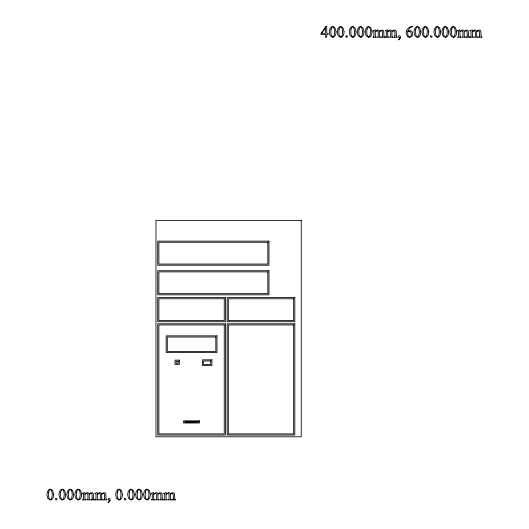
<?xml version="1.0" encoding="UTF-8"?>
<svg xmlns="http://www.w3.org/2000/svg" width="529" height="529" viewBox="0 0 529 529"><rect width="100%" height="100%" fill="white"/><g stroke="black" fill="none" stroke-linecap="round" stroke-linejoin="round"><path stroke-width="0.79" d="M92.244 498.278L91.96 499.429L91.094 499.892L94.612 499.892L93.64 499.197L93.368 493.788L92.668 492.836L90.525 492.836L89.17 494.06L88.522 492.929L87.364 492.539L84.885 494.06L84.885 492.539L82.398 493.412L83.357 493.676L83.602 495.547L83.503 499.171L82.517 499.892L86.048 499.892L84.984 499.191L84.885 494.45L86.716 493.451L87.675 493.954L87.933 495.21L87.893 499.052L86.776 499.892L90.38 499.892L89.302 499.191L89.222 498.278L89.222 494.45L90.228 493.683L91.061 493.478L92.033 493.974L92.244 498.278M104.663 498.278L104.372 499.429L103.505 499.892L107.03 499.892L106.058 499.197L105.787 493.788L105.086 492.836L102.937 492.836L101.581 494.06L100.933 492.929L99.783 492.539L97.303 494.06L97.303 492.539L94.817 493.412L95.775 493.676L96.02 495.547L95.914 499.171L94.936 499.892L98.467 499.892L97.402 499.191L97.303 494.45L99.135 493.451L100.093 493.954L100.351 495.21L100.312 499.052L99.188 499.892L102.798 499.892L101.72 499.191L101.641 498.278L101.641 494.45L102.646 493.683L103.479 493.478L104.451 493.974L104.663 498.278M160.981 498.278L160.69 499.429L159.824 499.892L163.349 499.892L162.377 499.197L162.099 493.788L161.405 492.836L159.255 492.836L157.9 494.06L157.252 492.929L156.101 492.539L153.622 494.06L153.622 492.539L151.135 493.412L152.094 493.676L152.332 495.547L152.233 499.171L151.248 499.892L154.779 499.892L153.721 499.191L153.622 494.45L155.453 493.451L156.412 493.954L156.67 495.21L156.63 499.052L155.506 499.892L159.117 499.892L158.039 499.191L157.953 498.278L157.953 494.45L158.965 493.683L159.791 493.478L160.77 493.974L160.981 498.278M173.393 498.278L173.109 499.429L172.242 499.892L175.767 499.892L174.788 499.197L174.517 493.788L173.823 492.836L171.674 492.836L170.318 494.06L169.67 492.929L168.513 492.539L166.04 494.06L166.04 492.539L163.554 493.412L164.512 493.676L164.75 495.547L164.651 499.171L163.666 499.892L167.197 499.892L166.132 499.191L166.04 494.45L167.872 493.451L168.83 493.954L169.082 495.21L169.049 499.052L167.924 499.892L171.535 499.892L170.45 499.191L170.371 498.278L170.371 494.45L171.383 493.683L172.209 493.478L173.181 493.974L173.393 498.278M382.593 35.622L382.302 36.779L381.435 37.235L384.96 37.235L383.988 36.547L383.71 31.132L383.016 30.179L380.867 30.179L379.511 31.409L378.863 30.279L377.713 29.889L375.233 31.409L375.233 29.889L372.747 30.761L373.705 31.019L373.943 32.897L373.844 36.514L372.859 37.235L376.39 37.235L375.332 36.534L375.233 31.8L377.065 30.801L378.023 31.297L378.281 32.553L378.242 36.395L377.117 37.235L380.728 37.235L379.65 36.534L379.564 35.622L379.564 31.8L380.576 31.032L381.402 30.821L382.381 31.323L382.593 35.622M395.004 35.622L394.72 36.779L393.854 37.235L397.378 37.235L396.4 36.547L396.128 31.132L395.434 30.179L393.285 30.179L391.929 31.409L391.281 30.279L390.124 29.889L387.651 31.409L387.651 29.889L385.165 30.761L386.124 31.019L386.362 32.897L386.263 36.514L385.277 37.235L388.808 37.235L387.744 36.534L387.651 31.8L389.483 30.801L390.442 31.297L390.7 32.553L390.66 36.395L389.536 37.235L393.146 37.235L392.062 36.534L391.982 35.622L391.982 31.8L392.994 31.032L393.821 30.821L394.799 31.323L395.004 35.622M467.286 35.622L467.001 36.779L466.135 37.235L469.653 37.235L468.681 36.547L468.41 31.132L467.709 30.179L465.566 30.179L464.211 31.409L463.563 30.279L462.406 29.889L459.926 31.409L459.926 29.889L457.44 30.761L458.398 31.019L458.643 32.897L458.544 36.514L457.559 37.235L461.09 37.235L460.025 36.534L459.926 31.8L461.757 30.801L462.716 31.297L462.974 32.553L462.935 36.395L461.817 37.235L465.421 37.235L464.343 36.534L464.264 35.622L464.264 31.8L465.269 31.032L466.102 30.821L467.074 31.323L467.286 35.622M479.704 35.622L479.413 36.779L478.547 37.235L482.071 37.235L481.099 36.547L480.828 31.132L480.127 30.179L477.978 30.179L476.622 31.409L475.974 30.279L474.824 29.889L472.344 31.409L472.344 29.889L469.858 30.761L470.817 31.019L471.061 32.897L470.955 36.514L469.977 37.235L473.508 37.235L472.443 36.534L472.344 31.8L474.176 30.801L475.135 31.297L475.392 32.553L475.353 36.395L474.229 37.235L477.839 37.235L476.761 36.534L476.682 35.622L476.682 31.8L477.687 31.032L478.52 30.821L479.492 31.323L479.704 35.622M48.655 492.129L48.456 494.866L48.992 498.424L50.321 499.588L51.194 499.211C52.596 496.453 52.682 492.598 51.134 489.874L50.367 489.616L49.422 490.092L48.655 492.129M60.63 492.129L60.425 494.866L60.967 498.424L62.29 499.588L63.163 499.211C64.564 496.453 64.657 492.598 63.11 489.874L62.336 489.616L61.397 490.092L60.63 492.129M68.611 492.129L68.406 494.866L68.949 498.424L70.271 499.588L71.144 499.211C72.546 496.453 72.638 492.598 71.091 489.874L70.317 489.616L69.378 490.092L68.611 492.129M76.593 492.129L76.388 494.866L76.93 498.424L78.252 499.588L79.125 499.211C80.527 496.453 80.62 492.598 79.072 489.874L78.299 489.616L77.36 490.092L76.593 492.129M117.392 492.129L117.187 494.866L117.729 498.424L119.051 499.588L119.924 499.211C121.326 496.453 121.419 492.598 119.871 489.874L119.098 489.616L118.152 490.092L117.392 492.129M129.36 492.129L129.162 494.866L129.698 498.424L131.027 499.588L131.9 499.211C133.301 496.453 133.387 492.598 131.84 489.874L131.073 489.616L130.127 490.092L129.36 492.129M137.342 492.129L137.143 494.866L137.679 498.424L139.008 499.588L139.881 499.211C141.283 496.453 141.375 492.598 139.821 489.874L139.054 489.616L138.109 490.092L137.342 492.129M145.33 492.129L145.125 494.866L145.66 498.424L146.989 499.588L147.862 499.211C149.264 496.453 149.357 492.598 147.803 489.874L147.036 489.616L146.09 490.092L145.33 492.129M331.022 29.472L330.817 32.209L331.359 35.774L332.681 36.931L333.554 36.554C334.956 33.796 335.049 29.948 333.501 27.224L332.728 26.966L331.782 27.442L331.022 29.472M339.003 29.472L338.798 32.209L339.34 35.774L340.663 36.931L341.536 36.554C342.937 33.796 343.03 29.948 341.483 27.224L340.709 26.966L339.763 27.442L339.003 29.472M350.972 29.472L350.773 32.209L351.309 35.774L352.638 36.931L353.511 36.554C354.913 33.796 355.005 29.948 353.451 27.224L352.684 26.966L351.739 27.442L350.972 29.472M358.96 29.472L358.755 32.209L359.29 35.774L360.619 36.931L361.492 36.554C362.894 33.796 362.987 29.948 361.433 27.224L360.666 26.966L359.72 27.442L358.96 29.472M366.941 29.472L366.736 32.209L367.271 35.774L368.601 36.931L369.473 36.554C370.875 33.796 370.968 29.948 369.414 27.224L368.647 26.966L367.701 27.442L366.941 29.472M415.715 29.472L415.516 32.209L416.052 35.774L417.374 36.931L418.247 36.554C419.656 33.796 419.742 29.948 418.194 27.224L417.427 26.966L416.482 27.442L415.715 29.472M423.696 29.472L423.498 32.209L424.033 35.774L425.362 36.931L426.235 36.554C427.637 33.796 427.73 29.948 426.176 27.224L425.409 26.966L424.463 27.442L423.696 29.472M435.671 29.472L435.466 32.209L436.008 35.774L437.331 36.931L438.204 36.554C439.606 33.796 439.698 29.948 438.151 27.224L437.377 26.966L436.438 27.442L435.671 29.472M443.652 29.472L443.447 32.209L443.99 35.774L445.312 36.931L446.185 36.554C447.587 33.796 447.679 29.948 446.132 27.224L445.358 26.966L444.42 27.442L443.652 29.472M451.634 29.472L451.435 32.209L451.971 35.774L453.293 36.931L454.166 36.554C455.568 33.796 455.661 29.948 454.113 27.224L453.34 26.966L452.401 27.442L451.634 29.472M407.733 31.905L407.872 35.231L408.692 36.62L409.658 36.99L410.874 36.349L411.41 34.524L410.874 32.216L409.373 31.244L407.733 31.905M53.766 494.509L53.231 497.63L51.882 499.502L50.295 500.077L47.775 498.292L46.929 494.668L47.471 491.553L48.926 489.609L50.374 489.107L52.556 490.343L53.766 494.509M65.735 494.509L65.206 497.63L63.85 499.502L62.27 500.077L59.751 498.292L58.898 494.668L59.446 491.553L60.895 489.609L62.343 489.107L64.525 490.343L65.735 494.509M73.716 494.509L73.187 497.63L71.838 499.502L70.251 500.077L67.732 498.292L66.879 494.668L67.428 491.553L68.876 489.609L70.324 489.107L72.506 490.343L73.716 494.509M81.697 494.509L81.168 497.63L79.819 499.502L78.232 500.077L75.713 498.292L74.86 494.668L75.409 491.553L76.857 489.609L78.305 489.107L80.494 490.343L81.697 494.509M122.497 494.509L121.968 497.63L120.612 499.502L119.025 500.077L116.512 498.292L115.659 494.668L116.208 491.553L117.656 489.609L119.104 489.107L121.286 490.343L122.497 494.509M134.472 494.509L133.936 497.63L132.587 499.502L131 500.077L128.481 498.292L127.634 494.668L128.177 491.553L129.631 489.609L131.08 489.107L133.262 490.343L134.472 494.509M142.453 494.509L141.917 497.63L140.569 499.502L138.982 500.077L136.462 498.292L135.616 494.668L136.158 491.553L137.613 489.609L139.061 489.107L141.243 490.343L142.453 494.509M150.434 494.509L149.899 497.63L148.55 499.502L146.963 500.077L144.443 498.292L143.597 494.668L144.139 491.553L145.594 489.609L147.042 489.107L149.224 490.343L150.434 494.509M336.127 31.852L335.598 34.98L334.242 36.845L332.655 37.427L330.142 35.641L329.289 32.018L329.838 28.903L331.286 26.959L332.734 26.45L334.917 27.687L336.127 31.852M344.108 31.852L343.579 34.98L342.223 36.845L340.636 37.427L338.124 35.641L337.271 32.018L337.819 28.903L339.268 26.959L340.716 26.45L342.898 27.687L344.108 31.852M356.083 31.852L355.548 34.98L354.199 36.845L352.612 37.427L350.092 35.641L349.246 32.018L349.788 28.903L351.243 26.959L352.691 26.45L354.873 27.687L356.083 31.852M364.064 31.852L363.529 34.98L362.18 36.845L360.593 37.427L358.073 35.641L357.227 32.018L357.769 28.903L359.224 26.959L360.672 26.45L362.854 27.687L364.064 31.852M372.046 31.852L371.517 34.98L370.161 36.845L368.574 37.427L366.055 35.641L365.208 32.018L365.751 28.903L367.205 26.959L368.653 26.45L370.836 27.687L372.046 31.852M420.82 31.852L420.291 34.98L418.942 36.845L417.355 37.427L414.835 35.641L413.989 32.018L414.531 28.903L415.979 26.959L417.434 26.45L419.616 27.687L420.82 31.852M428.807 31.852L428.272 34.98L426.923 36.845L425.336 37.427L422.816 35.641L421.97 32.018L422.512 28.903L423.967 26.959L425.415 26.45L427.597 27.687L428.807 31.852M440.776 31.852L440.247 34.98L438.891 36.845L437.311 37.427L434.792 35.641L433.939 32.018L434.488 28.903L435.936 26.959L437.384 26.45L439.566 27.687L440.776 31.852M448.757 31.852L448.228 34.98L446.879 36.845L445.292 37.427L442.773 35.641L441.92 32.018L442.469 28.903L443.917 26.959L445.365 26.45L447.547 27.687L448.757 31.852M456.739 31.852L456.21 34.98L454.861 36.845L453.274 37.427L450.754 35.641L449.901 32.018L450.45 28.903L451.898 26.959L453.346 26.45L455.535 27.687L456.739 31.852M406.682 30.391L406.113 33.089L407.594 36.706L409.433 37.427L411.992 36.098L412.792 33.684L411.998 31.436L410.12 30.563L407.866 31.337L409.618 28.09L412.587 26.45C409.975 26.324 407.866 28.222 406.682 30.391M109.642 500.203L109.205 501.386L107.962 502.55L109.728 501.466L110.283 499.971L109.88 498.781L108.967 498.331L108.253 498.609L108.187 499.885L109.642 500.203M399.99 37.552L399.547 38.729L398.304 39.893L400.069 38.809L400.625 37.314L400.228 36.124L399.309 35.681L398.595 35.952L398.529 37.228L399.99 37.552M55.717 498.629L55.717 499.859L56.94 499.859L56.94 498.635L55.717 498.629M124.447 498.629L124.447 499.859L125.671 499.859L125.677 498.635L124.447 498.629M346.059 35.972L346.059 37.202L347.282 37.202L347.289 35.979L346.059 35.972M430.758 35.972L430.758 37.202L431.981 37.202L431.981 35.979L430.758 35.972M325.884 26.45L320.984 33.453L320.984 34.445L325.454 34.445L325.454 37.235L326.743 37.235L326.743 34.445L328.159 34.445L328.159 33.34L326.743 33.34L326.743 26.45L325.884 26.45M325.454 28.097L321.744 33.34L325.454 33.34L325.454 28.097M301.232 220.375L155.976 220.375L155.976 436.802L301.232 436.802L301.232 220.375M268.977 241.125L157.728 241.125L157.728 265.221L268.977 265.221L268.977 241.125M267.826 242.275L158.885 242.275L158.885 264.064L267.826 264.064L267.826 242.275M268.977 270.722L157.728 270.722L157.728 294.818L268.977 294.818L268.977 270.722M267.826 271.88L158.885 271.88L158.885 293.668L267.826 293.668L267.826 271.88M225.4 297.609L157.728 297.609L157.728 321.705L225.4 321.705L225.4 297.609M294.825 297.609L227.153 297.609L227.153 321.705L294.825 321.705L294.825 297.609M224.25 298.766L158.885 298.766L158.885 320.554L224.25 320.554L224.25 298.766M293.668 298.766L228.303 298.766L228.303 320.554L293.668 320.554L293.668 298.766M225.4 323.801L157.728 323.801L157.728 435.05L225.4 435.05L225.4 323.801M294.825 323.801L227.153 323.801L227.153 435.05L294.825 435.05L294.825 323.801M224.25 324.958L158.885 324.958L158.885 433.899L224.25 433.899L224.25 324.958M293.668 324.958L228.303 324.958L228.303 433.899L293.668 433.899L293.668 324.958M216.983 335.849L166.146 335.849L166.146 352.552L216.983 352.552L216.983 335.849M215.832 337.006L167.296 337.006L167.296 351.401L215.832 351.401L215.832 337.006M211.898 359.819L202.462 359.819L202.462 365.625L211.898 365.625L211.898 359.819M179.351 360.13L174.993 360.13L174.993 364.488L179.351 364.488L179.351 360.13M210.747 360.97L203.612 360.97L203.612 364.474L210.747 364.474L210.747 360.97M178.2 361.287L176.144 361.287L176.144 363.337L178.2 363.337L178.2 361.287M199.552 420.826L183.576 420.826L183.576 423.002L199.552 423.002L199.552 420.826M198.401 421.851L184.727 421.977L198.401 421.851"/></g></svg>
